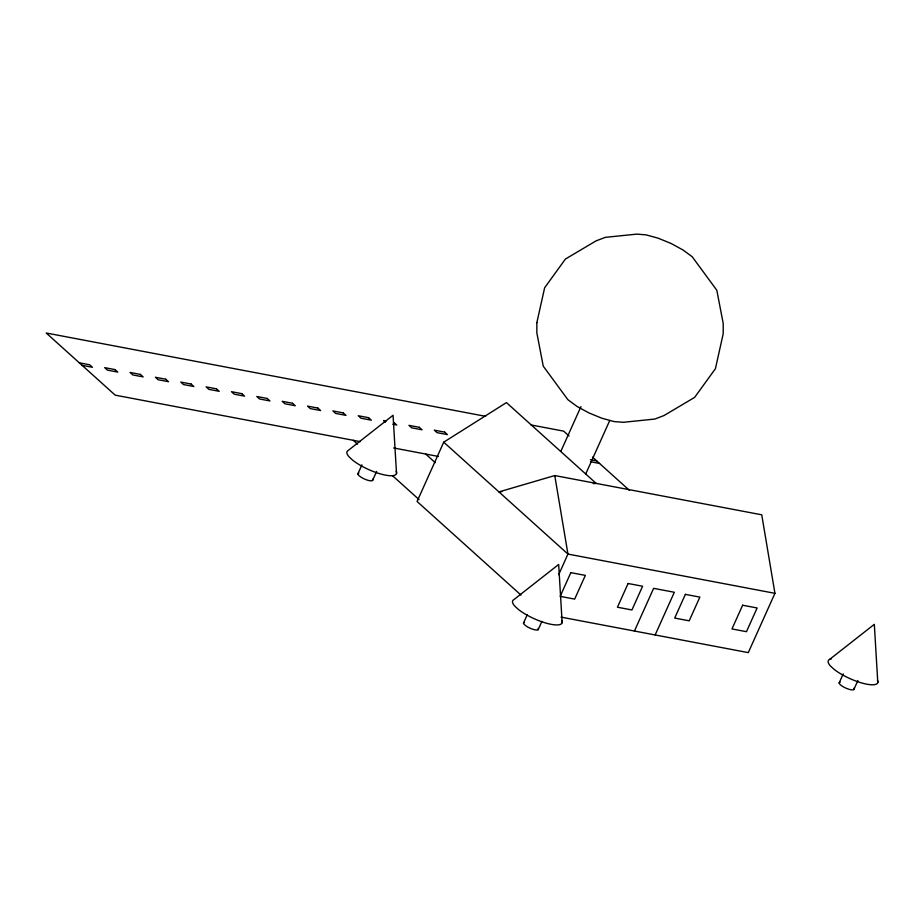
<?xml version="1.0" encoding="UTF-8"?>
<svg xmlns="http://www.w3.org/2000/svg" width="924" height="924" viewBox="0 0 924 924"><rect width="100%" height="100%" fill="white"/><g stroke="black" fill="none" stroke-linecap="round" stroke-linejoin="round"><path stroke-width="1.39" d="M357.865 473.908L361.931 464.853M372.545 480.515L376.622 471.459M593.3 483.656L596.165 483.402L506.444 402.598L443.728 442.18L417.082 501.478L520.951 595.044M560.845 451.351L580.965 406.595M585.573 474.301L609.794 420.397M523.492 623.099L527.223 614.795M558.685 574.693L567.948 554.077L554.758 475.548L498.937 491.914L501.801 491.66M538.172 629.694L541.903 621.402M634.441 631.034L653.626 588.345L674.335 592.261L655.139 634.961M554.758 475.548L761.746 514.807L774.936 593.324L748.29 652.621L561.053 617.116M839.142 682.963L843.219 673.908M853.834 689.558L857.899 680.503M829.579 659.436L874.323 624.324L877.8 682.559M485.689 416.343L46.2 332.998L115.211 395.16L360.21 441.626M531.057 424.948L563.663 431.138L569.011 435.943M79.325 362.832L89.674 364.795L92.435 367.29L82.086 365.327M386.186 421.032L383.599 420.536L385.435 422.199M590.321 459.748L596.789 460.972M392.827 424.255L396.708 424.982L393.947 422.499M590.494 461.734L599.549 463.455M393.647 447.967L438.45 456.456M774.936 593.324L567.948 554.077L443.728 442.18M592.515 457.114L629.475 490.401M425.687 454.042L435.25 462.647M353.245 440.298L357.496 444.121M392.527 475.687L419.069 499.595M562.15 622.695L558.673 564.46L513.929 599.584A27.062 7.508 24.2 0 0 514.864 606.202L518.376 609.436A27.062 7.508 24.2 0 0 547.99 623.631A27.062 7.508 24.2 0 0 561.827 620.431M396.523 473.504L393.047 415.269L348.302 450.392A27.062 7.508 24.2 0 0 349.237 457.022L352.76 460.244A27.062 7.508 24.2 0 0 382.363 474.439A27.062 7.508 24.2 0 0 396.2 471.252M877.477 680.295A27.062 7.508 24.2 0 1 863.64 683.483A27.062 7.508 24.2 0 1 834.037 669.299L830.514 666.065A27.062 7.508 24.2 0 1 831.392 658.881M853.811 688.288A8.12 2.252 24.2 0 1 845.679 688.045A8.12 2.252 24.2 0 1 840.124 682.131M372.522 479.233A8.12 2.252 24.2 0 1 364.403 478.99A8.12 2.252 24.2 0 1 358.847 473.088M538.149 628.424A8.12 2.252 24.2 0 1 530.029 628.181A8.12 2.252 24.2 0 1 524.462 622.268M536.867 322.58L536.844 332.871L543.254 366.158L567.844 399.653L577.026 406.421L589.027 412.97L602.032 418.283L614.044 421.563L623.25 422.303L654.816 419.057L664.033 415.534L694.64 397.378L715.419 368.699L723.192 333.841L723.226 323.55L716.816 290.263L692.226 256.768L683.044 250L671.032 243.451L658.027 238.138L646.015 234.858L636.809 234.118L605.255 237.364L596.038 240.887L565.43 259.043L544.652 287.734L536.867 322.58M570.836 572.637L560.175 596.361L574.67 599.11L585.331 575.386L570.836 572.637M628.101 583.494L617.44 607.218L631.935 609.967L642.596 586.243L628.101 583.494M685.365 594.363L674.705 618.075L689.2 620.824L699.861 597.112L685.365 594.363M742.63 605.22L731.97 628.944L746.465 631.681L757.126 607.969L742.63 605.22M115.026 369.612L104.678 367.648L107.438 370.131L117.787 372.095L115.026 369.612M140.39 374.416L130.041 372.453L132.802 374.936L143.151 376.9L140.39 374.416M165.743 379.221L155.394 377.258L158.154 379.752L168.503 381.704L165.743 379.221M191.095 384.038L180.746 382.074L183.506 384.557L193.855 386.521L191.095 384.038M216.459 388.842L206.11 386.879L208.87 389.362L219.219 391.326L216.459 388.842M241.811 393.647L231.462 391.684L234.222 394.178L244.571 396.13L241.811 393.647M267.163 398.463L256.814 396.5L259.575 398.983L269.923 400.947L267.163 398.463M292.515 403.268L282.167 401.305L284.927 403.788L295.276 405.752L292.515 403.268M317.879 408.073L307.53 406.11L310.291 408.604L320.64 410.556L317.879 408.073M343.231 412.889L332.883 410.926L335.643 413.409L345.992 415.373L343.231 412.889M368.584 417.694L358.235 415.731L360.995 418.214L371.344 420.177L368.584 417.694M419.3 427.315L408.951 425.352L411.711 427.835L422.06 429.799L419.3 427.315M444.652 432.12L434.303 430.157L437.064 432.64L447.412 434.603L444.652 432.12"/></g></svg>
